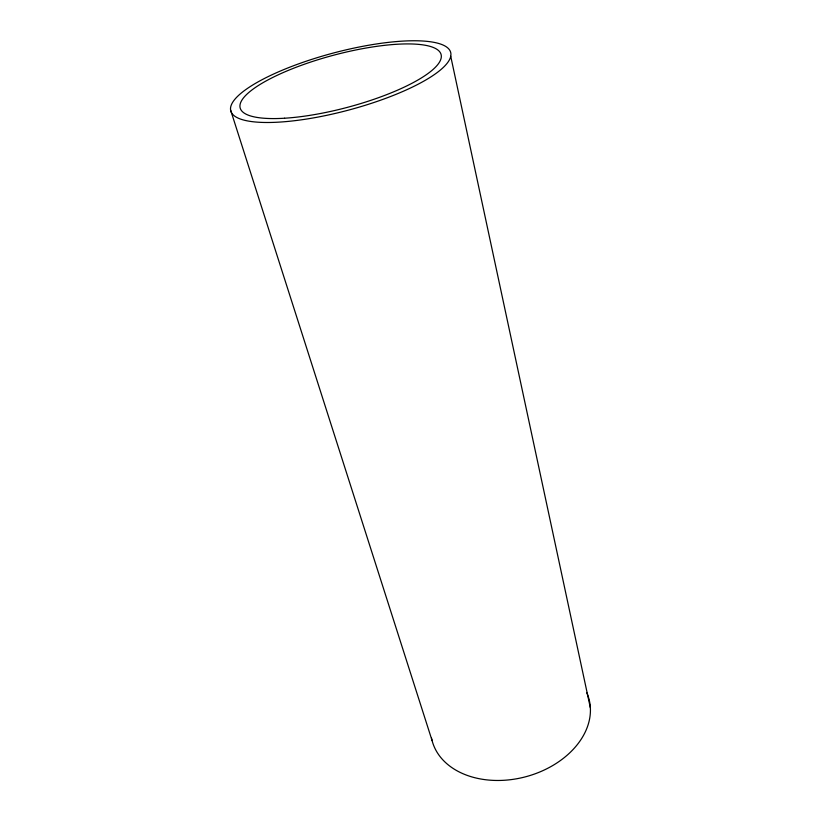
<?xml version="1.0" encoding="UTF-8"?>
<svg xmlns="http://www.w3.org/2000/svg" width="821" height="821" viewBox="0 0 821 821"><rect width="100%" height="100%" fill="white"/><g stroke="black" fill="none" stroke-linecap="round" stroke-linejoin="round"><path stroke-width="1.23" d="M230.629 110.127L432.092 740.614M450.729 56.28A113.76 29.525 -14.9 0 1 280.023 122.062A113.76 29.525 -14.9 0 1 291.424 66.542A113.76 29.525 -14.9 0 1 450.729 56.28L590.371 707.866M586.83 692.883A81.156 58.825 -14.9 0 1 528.211 776.061A81.156 58.825 -14.9 0 1 431.518 738.13M284.579 118.224A103.959 26.97 -14.9 0 0 441.103 58.291A103.959 26.97 -14.9 0 0 296.196 67.24A103.959 26.97 -14.9 0 0 284.579 118.224"/></g></svg>
